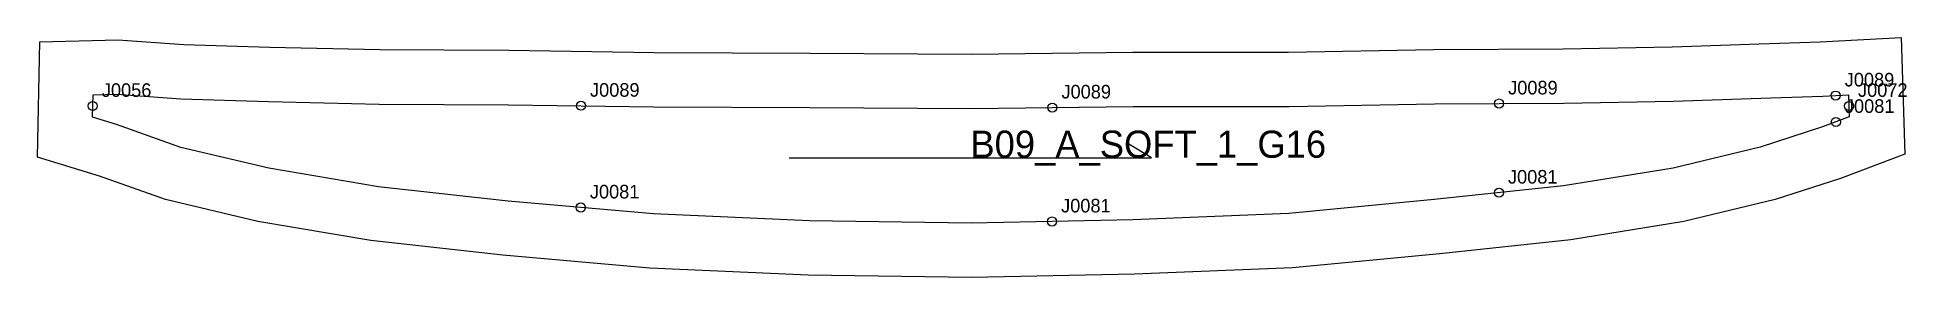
# Model space of a CAD drawing. Header units: millimetres. Extents: x -12 to 400, y -40 to 13.
import ezdxf

# ---------------------------------------------------------------- set-up
doc = ezdxf.new("R2010")
doc.units = ezdxf.units.MM
for name, color, linetype in [('CUT', 1, 'Continuous'), ('GRAIN', 3, 'Continuous'), ('LABEL', 7, 'Continuous'), ('NOTCH', 2, 'Continuous'), ('SEW', 5, 'Continuous')]:
    doc.layers.add(name, color=color, linetype=linetype)

msp = doc.modelspace()

# ---------------------------------------------------------------- linework, layer by layer
at = {"layer": 'CUT'}
msp.add_lwpolyline([(-11.77, 11.68), (5.54, 12.15), (20.01, 11.08), (39.03, 10.5), (63.28, 9.96), (91.78, 9.82), (123.79, 9.35), (158.24, 9.2), (193.83, 8.99), (229.47, 9.4), (263.83, 9.39), (295.83, 10), (324.41, 10.16), (348.48, 10.6), (367.66, 11.22), (381.15, 11.67), (399.02, 12.67), (399.79, -13.13), (385.57, -18.43), (371.17, -23.1), (351.01, -27.95), (326.1, -31.97), (297.17, -35.05), (264.71, -38.14), (229.82, -39.56), (193.83, -40.32), (157.77, -39.79), (122.88, -38.24), (90.43, -35.4), (61.3, -32.16), (36.4, -27.98), (15.99, -23.12), (1.43, -17.92), (-12.28, -13.74), (-11.77, 11.68)], close=True, dxfattribs=at)
at = {"layer": 'GRAIN'}
for p, q in [((233.6, -13.89), (228.6, -10.89)), ((153.6, -13.89), (233.6, -13.89))]:
    msp.add_line(p, q, dxfattribs=at)
at = {"layer": 'NOTCH'}
for centre in [(384.54, -0.16), (-0.05, -2.46), (107.67, -2.42), (211.7, -2.81), (310.27, -1.92), (387.47, -2.45), (384.58, -5.99), (310.23, -21.59), (107.64, -24.86), (211.62, -27.95)]:
    msp.add_circle(centre, 1, dxfattribs=at)
at = {"layer": 'SEW'}
msp.add_lwpolyline([(0, 0), (5.26, 0.14), (19.39, -0.91), (38.71, -1.49), (63.11, -2.04), (91.66, -2.18), (123.67, -2.65), (158.18, -2.8), (193.86, -3.01), (229.54, -2.6), (263.94, -2.61), (295.98, -2), (324.55, -1.84), (348.79, -1.4), (368.06, -0.77), (381.68, -0.32), (387.39, 0), (387.54, -4.89), (381.62, -7.1), (367.91, -11.54), (348.65, -16.18), (324.5, -20.07), (295.96, -23.11), (263.9, -26.16), (229.45, -27.57), (193.79, -28.32), (158.13, -27.79), (123.67, -26.26), (91.62, -23.46), (62.96, -20.27), (38.78, -16.21), (19.41, -11.6), (5.2, -6.53), (-0.1, -4.91)], close=True, dxfattribs=at)

# ---------------------------------------------------------------- texts
at = {"layer": 'LABEL'}
for s, height, p in [('J0089', 3, (386.54, 1.84)), ('J0056', 3, (1.95, -0.46)), ('J0089', 3, (109.67, -0.42)), ('J0089', 3, (213.7, -0.81)), ('J0089', 3, (312.27, 0.08)), ('J0072', 3, (389.47, -0.45)), ('J0081', 3, (386.58, -3.99)), ('B09_A_SOFT_1_G16', 6, (193.6, -13.89)), ('J0081', 3, (109.64, -22.86)), ('J0081', 3, (312.23, -19.59)), ('J0081', 3, (213.62, -25.95))]:
    msp.add_text(s, height=height, dxfattribs=at).set_placement(p)

doc.saveas('drawing.dxf')
